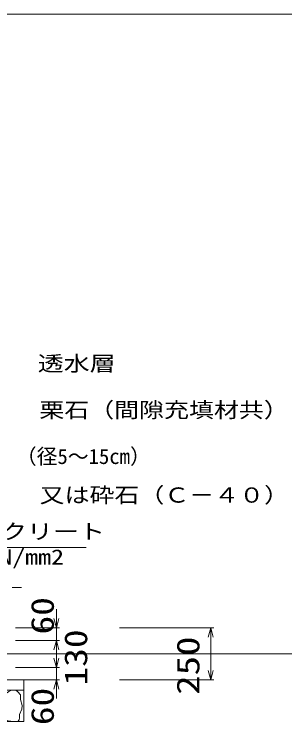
# Model space of a CAD drawing. Units: millimetres, scale not verified. Extents: x -8400 to 126000, y -5940 to 5940.
# Drawn here: x 114799 to 116100, y 2529 to 5940 of the extents above; entities that cross this region are included whole.
import ezdxf
from ezdxf.enums import TextEntityAlignment as Align

# ---------------------------------------------------------------- set-up
doc = ezdxf.new("R2010")
doc.units = ezdxf.units.MM
doc.header["$LTSCALE"] = 40
doc.layers.add('1-0_0', color=134, linetype='Continuous', lineweight=18)
doc.styles.add('ＭＳ ゴシック', font='')
doc.styles.get('ＭＳ ゴシック').set_extended_font_data('MS Gothic')

# ---------------------------------------------------------------- blocks, each defined once
blk = doc.blocks.new('_Open30')
at = {"layer": '1-0_0', "color": 2}
blk.add_line((0, 0), (-1, 0), dxfattribs=at)
blk.add_lwpolyline([(-1, 0.2679), (0, 0), (-1, -0.2679)], dxfattribs=at)

msp = doc.modelspace()

# ---------------------------------------------------------------- linework, layer by layer
at = {"layer": '1-0_0', "color": 2}
for p, q in [((114789.44, 3183.38), (114834.44, 3183.38)), ((115001.44, 3035), (115001.44, 3080)), ((114804.44, 2990), (115016.44, 2990)), ((115001.44, 2930), (115001.44, 2990)), ((115304.44, 2990), (115759.44, 2990)), ((115744.44, 2785), (115744.44, 2945)), ((114804.44, 2930), (115016.44, 2930)), ((114804.44, 2930), (115016.44, 2930)), ((115001.44, 2845), (115001.44, 2890)), ((115001.44, 2845), (115001.44, 2885)), ((115001.44, 2885), (115001.44, 2840)), ((114804.44, 2800), (115016.44, 2800)), ((114804.44, 2800), (115016.44, 2800)), ((115001.44, 2800), (115001.44, 2740)), ((114804.44, 2740), (115016.44, 2740)), ((115304.44, 2740), (115759.44, 2740)), ((115001.44, 2695), (115001.44, 2650))]:
    msp.add_line(p, q, dxfattribs=at)
at = {"layer": '1-0_0'}
for p, q in [((113434.44, 2865), (116244.44, 2865)), ((112744.44, 2740), (114844.44, 2740)), ((114844.44, 2740), (114844.44, 2540)), ((112744.44, 2690), (114844.44, 2690)), ((112744.44, 2540), (114844.44, 2540))]:
    msp.add_line(p, q, dxfattribs=at)
for points in [[(109200, -5940), (126000, -5940), (126000, 5940), (109200, 5940), (109200, -5098.8)], [(113588.38, 3231.25), (114242.75, 3375.96), (115144.81, 3375.96)]]:
    msp.add_lwpolyline(points, dxfattribs=at)
msp.add_lwpolyline([(114748.86, 2631.09), (114745.26, 2652.5), (114751.38, 2665.84), (114762.19, 2676.65), (114773.01, 2684.22), (114786.34, 2690), (114806.16, 2690), (114816.62, 2682.77), (114829.23, 2668), (114828.87, 2646.01), (114837.52, 2616.1), (114835, 2598.8), (114824.18, 2572.85), (114823.46, 2556.99), (114823.1, 2547.62), (114815.53, 2540), (114796.07, 2540), (114770.12, 2543.35), (114754.76, 2550.36), (114747.19, 2558.8), (114746.22, 2579.7), (114753.54, 2600.6), (114752.82, 2617.9)], close=True, dxfattribs=at)

# ---------------------------------------------------------------- block references
at = {"layer": '1-0_0', "xscale": 45, "yscale": 45}
for p, rotation in [((115001.44, 2990), 270), ((115744.44, 2990), 90), ((115001.44, 2930), 90), ((115001.44, 2930), 90), ((115001.44, 2800), 270), ((115001.44, 2800), 270), ((115744.44, 2740), 270), ((115001.44, 2740), 90)]:
    msp.add_blockref('_Open30', p, dxfattribs=dict(at, rotation=rotation))

# ---------------------------------------------------------------- texts
at = {"layer": '1-0_0', "style": 'ＭＳ ゴシック'}
for s, width, p in [('透水層', 1.25, (114911.69, 4202.2)), ('栗石（間隙充填材共）', 1.2, (114919.61, 3978.94)), ('又は砕石（Ｃ－４０）', 1.2, (114920.88, 3569.8)), ('止水コンクリート', 1.25, (114235.23, 3394.52)), ('σ CK≧18N/mm2', 1.25, (114214.42, 3271.97))]:
    msp.add_text(s, height=73.31, dxfattribs=dict(at, width=width)).set_placement(p, align=Align.BOTTOM_LEFT)
msp.add_text('（径5～15cm）', height=73.31, dxfattribs=at).set_placement((114806.6, 3755.67), align=Align.BOTTOM_LEFT)
at = {"layer": '1-0_0', "color": 2, "style": 'ＭＳ ゴシック'}
for s, width, p in [('60', 1.2, (115022.34, 2958.24)), ('130', 1.2, (115182.93, 2713.1)), ('250', 1.25, (115722.75, 2668.05)), ('60', 1.2, (115022.34, 2522.42))]:
    msp.add_text(s, height=110, rotation=90, dxfattribs=dict(at, width=width)).set_placement(p, align=Align.BOTTOM_LEFT)

doc.saveas('drawing.dxf')
